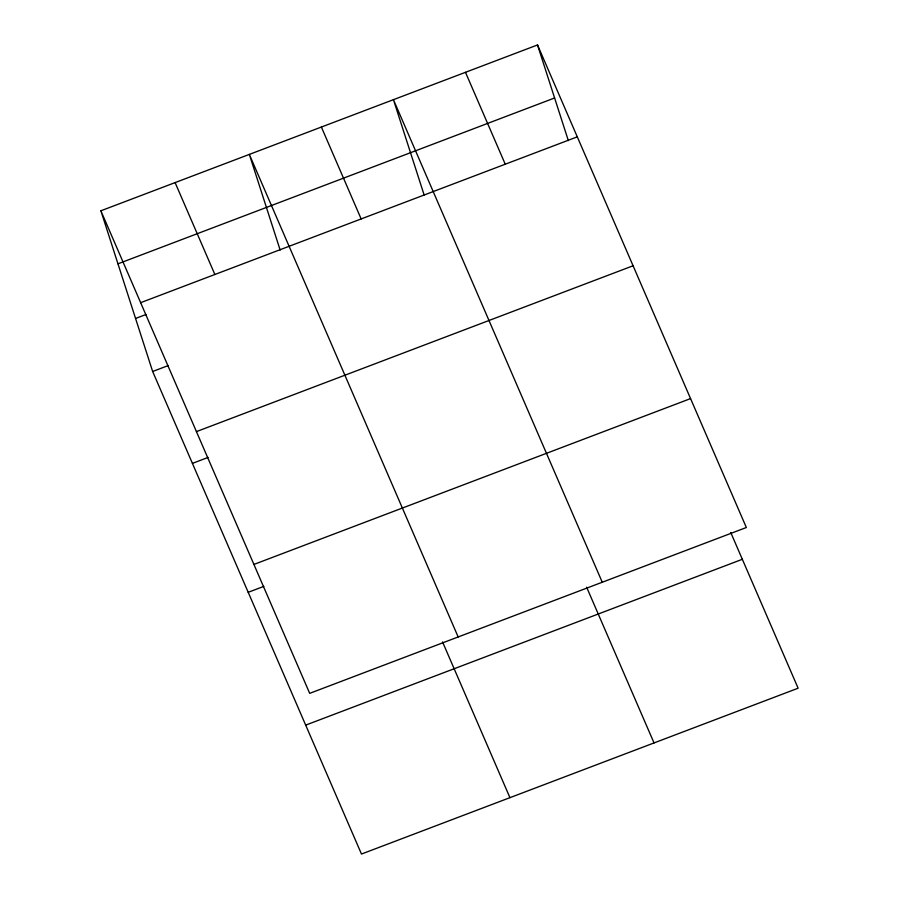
<?xml version="1.0" encoding="UTF-8"?>
<svg xmlns="http://www.w3.org/2000/svg" width="899" height="899" viewBox="0 0 899 899"><rect width="100%" height="100%" fill="white"/><g stroke="black" fill="none" stroke-linecap="round" stroke-linejoin="round"><path stroke-width="1.35" d="M100.879 210.793L537.523 44.95L746.35 527.511L309.694 693.354L100.879 210.793L152.65 371.489L361.477 854.05L798.121 688.207L730.73 532.466M117.96 263.823L554.616 97.98M140.637 302.682L577.293 136.85M135.558 318.46L145.986 314.504M152.65 371.489L168.27 365.556M196.432 431.61L633.087 265.767M192.42 463.39L208.04 457.445M253.911 564.437L690.567 398.594M248.203 592.306L263.834 586.373M305.682 725.133L742.338 559.29M465.48 72.313L505.249 164.214M602.251 582.237L393.436 99.677L424.261 195.353M586.631 587.193L654.034 742.934M321.381 127.04L361.151 218.94M458.164 636.964L249.338 154.403L280.162 250.079M442.544 641.92L509.935 797.66M175.103 182.598L214.872 274.498M537.523 44.95L568.348 140.626"/></g></svg>
